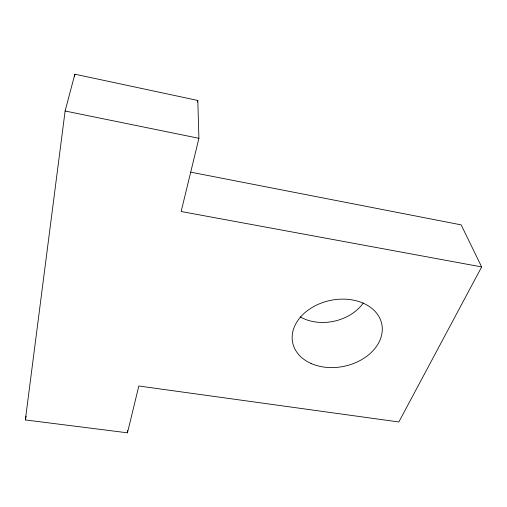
<?xml version="1.0" encoding="UTF-8"?>
<svg xmlns="http://www.w3.org/2000/svg" width="507" height="507" viewBox="0 0 507 507"><rect width="100%" height="100%" fill="white"/><g stroke="black" fill="none" stroke-linecap="round" stroke-linejoin="round"><path stroke-width="0.76" d="M127.466 432.813L138.817 386.011L398.838 421.976L481.65 266.923L181.151 211.514L198.915 138.303L197.806 100.462L74.859 74.187L65.118 111.008L25.35 419.935L127.466 432.813L127.637 430.456M74.542 76.544L74.859 74.187M25.35 419.935L26.149 416.108M197.445 101.996L197.806 100.462M190.752 172.165L461.142 224.867L481.65 266.923M65.118 111.008L198.915 138.303M363.323 302.996A42.518 32.917 -12.5 0 1 300.182 316.869M311.032 363.462A45.516 33.652 -11.9 0 0 382.088 332.465A45.516 33.652 -11.9 0 0 318.542 304.181A45.516 33.652 -11.9 0 0 311.032 363.462"/></g></svg>
